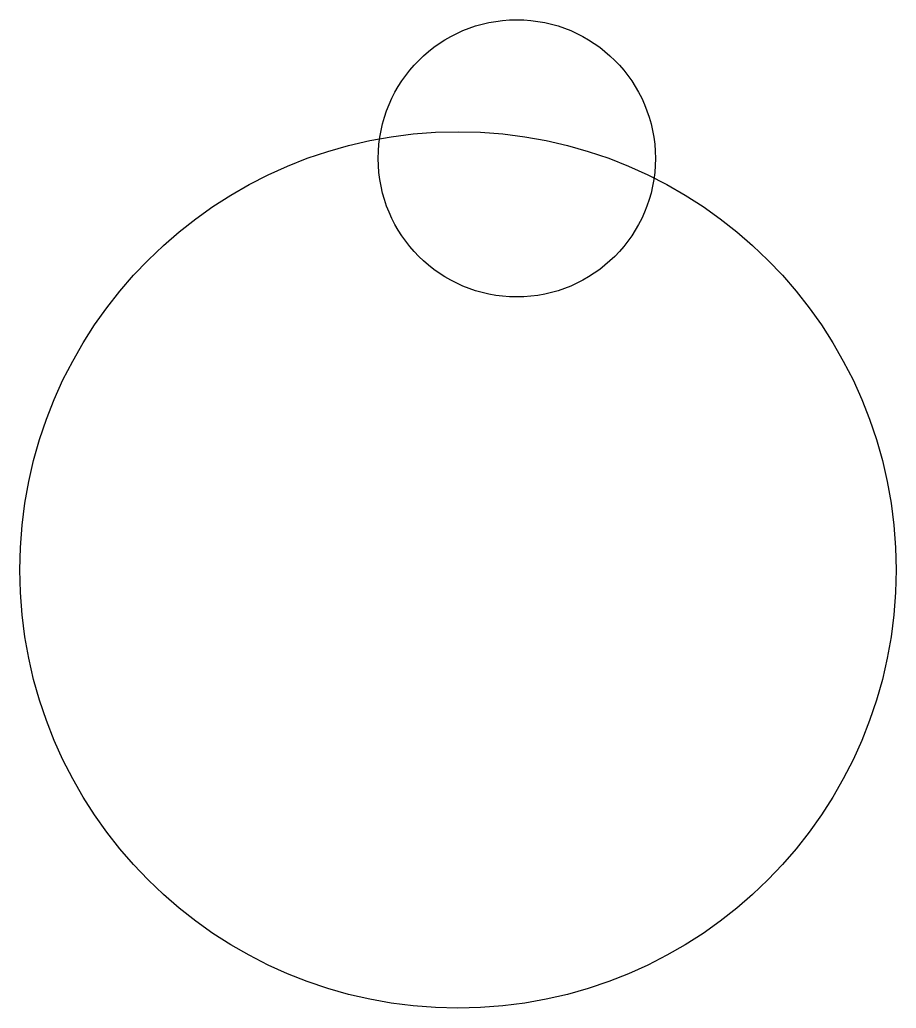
# Model space of a CAD drawing. Extents: x -62 to 162, y -202 to 50.
import ezdxf

# ---------------------------------------------------------------- set-up
doc = ezdxf.new("R2010")
doc.units = 0
doc.layers.get('0').update_dxf_attribs({"linetype": 'CONTINUOUS'})

msp = doc.modelspace()

# ---------------------------------------------------------------- linework, layer by layer
for centre, radius in [((65, 15), 35.36), ((50, -90), 111.8)]:
    msp.add_circle(centre, radius)

doc.saveas('drawing.dxf')
